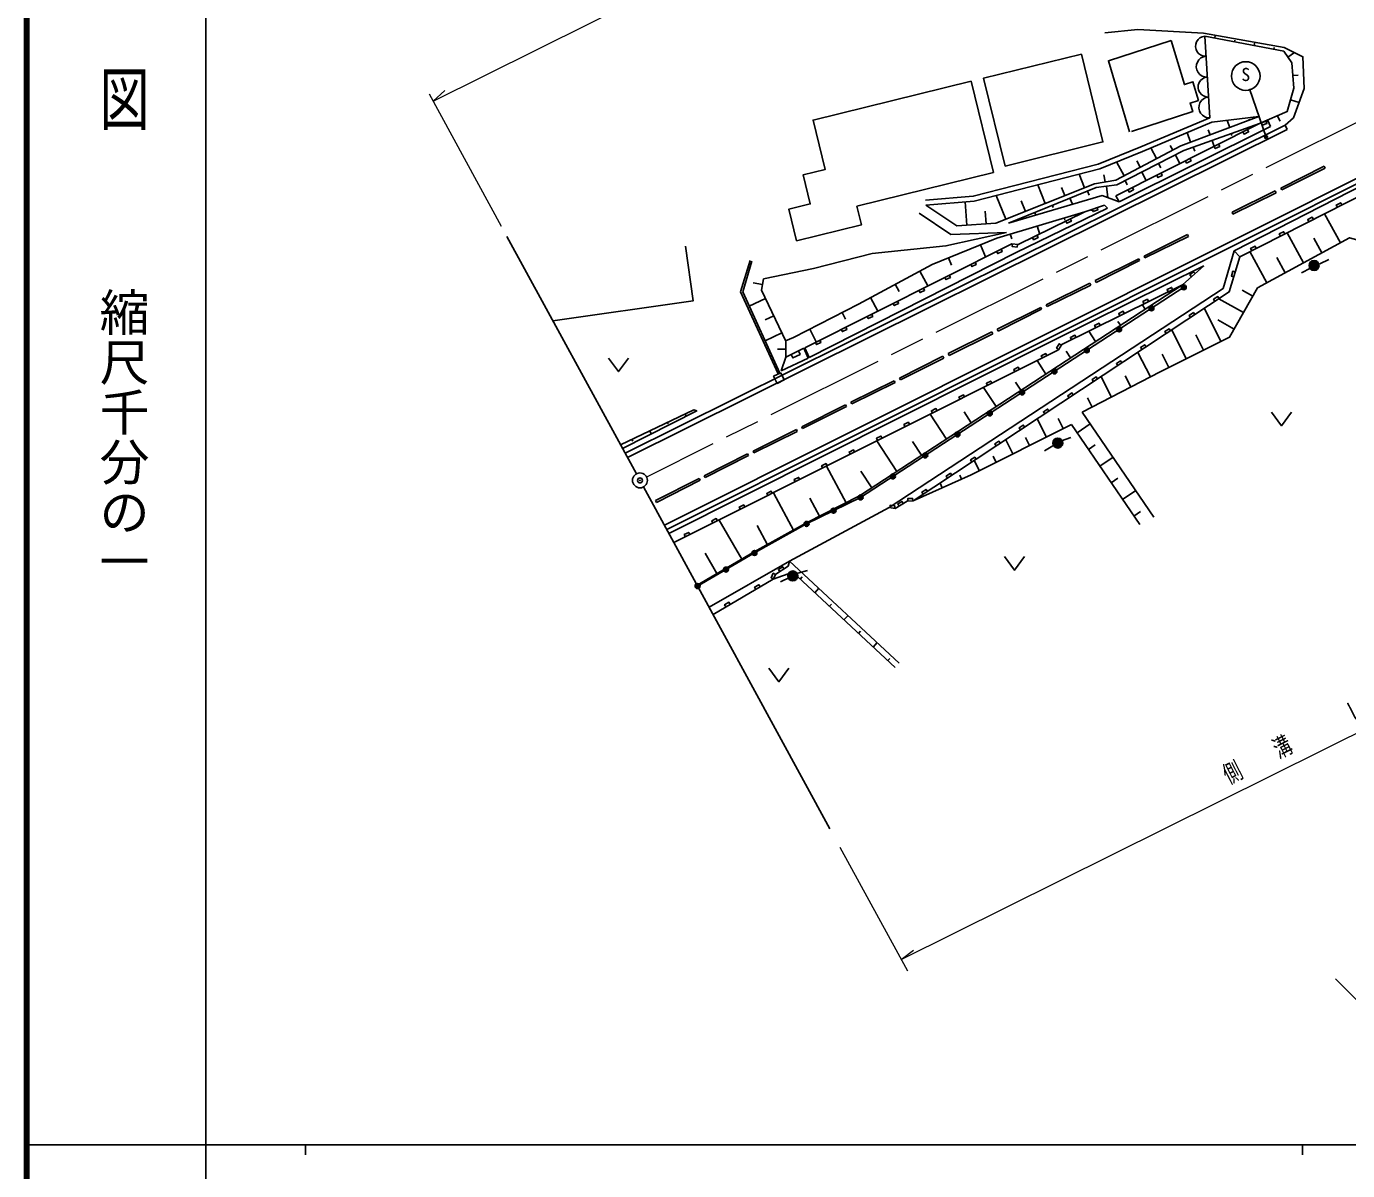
# Model space of a CAD drawing. Units: millimetres, scale not verified. Extents: x 40000 to 680000, y 20000 to 380000.
# Drawn here: x 40000 to 172526, y 202409 to 317171 of the extents above; entities that cross this region are included whole.
import ezdxf
from ezdxf.enums import TextEntityAlignment as Align

# ---------------------------------------------------------------- set-up
doc = ezdxf.new("R2010")
doc.units = ezdxf.units.MM
doc.header["$LTSCALE"] = 1000
doc.header["$PDMODE"] = 32
doc.header["$PDSIZE"] = 500
doc.linetypes.add('CHAIN', pattern=[18.5, 12, -1.5, 3.5, -1.5])
for name, color, linetype, lineweight in [('M-BGD', 7, 'Continuous', 25), ('M-BMK', 2, 'CHAIN', 13), ('M-BMK-SRVR', 3, 'Continuous', 25), ('M-STR-HTXT', 7, 'Continuous', 13), ('M-STR-STRC', 7, 'Continuous', 25), ('M-TTL', 2, 'Continuous', 140), ('M-TTL-BAND', 7, 'Continuous', 25)]:
    doc.layers.add(name, color=color, linetype=linetype, lineweight=lineweight)
doc.layers.add('M-OTRS', color=6, linetype='Continuous')
doc.styles.add('@ＭＳ ゴシック', font='')
doc.styles.add('ＭＳ ゴシック', font='')
doc.styles.get('@ＭＳ ゴシック').set_extended_font_data('@MS Gothic')
doc.styles.get('ＭＳ ゴシック').set_extended_font_data('MS Gothic')

msp = doc.modelspace()

# ---------------------------------------------------------------- linework, layer by layer
at = {"layer": 'M-BGD'}
for p, q in [((166122, 314696), (158208, 316179)), ((158208, 316179), (158723, 308014)), ((159197, 315994), (159254, 316299)), ((161176, 315623), (161206, 315784)), ((163154, 315252), (163218, 315593)), ((165133, 314882), (165166, 315061)), ((166528, 314102), (167188, 314553)), ((134761, 311681), (137020, 302519)), ((167039, 312236), (167579, 312280)), ((166812, 309803), (167676, 309557)), ((163638, 308126), (158916, 307553)), ((160700, 307029), (160435, 307737)), ((162658, 307761), (162614, 307879)), ((164530, 307731), (164803, 307123)), ((165506, 308186), (165749, 307664)), ((167106, 307988), (166255, 307272)), ((100058, 274367), (166255, 307272)), ((100298, 273928), (166478, 306825)), ((164803, 307123), (149607, 299584)), ((156782, 305566), (156426, 306521)), ((158741, 306297), (158550, 306810)), ((160843, 306414), (160906, 306235)), ((162744, 307091), (162786, 306972)), ((166478, 306825), (166255, 307272)), ((153360, 303908), (152777, 305009)), ((154988, 304769), (154738, 305243)), ((157041, 305059), (157189, 304643)), ((158942, 305737), (159154, 305141)), ((150103, 302185), (149358, 303592)), ((151731, 303046), (151400, 303673)), ((155250, 304290), (155705, 303403)), ((146140, 300995), (145596, 302357)), ((148208, 301572), (148087, 302293)), ((151887, 302566), (152330, 301702)), ((153569, 303428), (153793, 302990)), ((170176, 303144), (165836, 300964)), ((170265, 302965), (165926, 300785)), ((170176, 303144), (170265, 302965)), ((142188, 299415), (141439, 301289)), ((144164, 300205), (143841, 301014)), ((148340, 301142), (148486, 299994)), ((150206, 301704), (150425, 301278)), ((165926, 300785), (165836, 300964)), ((134321, 297240), (134162, 299574)), ((138235, 297834), (137281, 300220)), ((140211, 298624), (139786, 299689)), ((144671, 299938), (144919, 299329)), ((146433, 300653), (146592, 300262)), ((149284, 300167), (149607, 299584)), ((165278, 300673), (160933, 298528)), ((165366, 300493), (161022, 298348)), ((165278, 300673), (165366, 300493)), ((132745, 296300), (129546, 298434)), ((133346, 297173), (130234, 299248)), ((136272, 297373), (136185, 298644)), ((146162, 298579), (137329, 295937)), ((141148, 298508), (141254, 298247)), ((142910, 299223), (142998, 299005)), ((146797, 298838), (146851, 298660)), ((148454, 298951), (148149, 299253)), ((161022, 298348), (160933, 298528)), ((171803, 295469), (170220, 298381)), ((139387, 297792), (139404, 297749)), ((141387, 297181), (141660, 296288)), ((144092, 298010), (144174, 297742)), ((137329, 295937), (130861, 293302)), ((138329, 296499), (132745, 296300)), ((138682, 296352), (138835, 295850)), ((156465, 296290), (152112, 294132)), ((156554, 296111), (152201, 293953)), ((156465, 296290), (156554, 296111)), ((168108, 293460), (166466, 296481)), ((169956, 294465), (169149, 295948)), ((135712, 295278), (136214, 294048)), ((161164, 294647), (161709, 294072)), ((164413, 291451), (162712, 294580)), ((112584, 293698), (111634, 290535)), ((112775, 293640), (111847, 290550)), ((130861, 293302), (123450, 289301)), ((132478, 293961), (132781, 293219)), ((151574, 293865), (147206, 291678)), ((151664, 293687), (147296, 291499)), ((151574, 293865), (151664, 293687)), ((152201, 293953), (152112, 294132)), ((166260, 292456), (165425, 293993)), ((168796, 292920), (167917, 292444)), ((169731, 293369), (170635, 293797)), ((129626, 292635), (130430, 291146)), ((147296, 291499), (147206, 291678)), ((111634, 290535), (115393, 282311)), ((111847, 290550), (115575, 282394)), ((113841, 291297), (112899, 291455)), ((123558, 270081), (155964, 291263)), ((123672, 269923), (156089, 291002)), ((127155, 291302), (127537, 290594)), ((146670, 291410), (142288, 289244)), ((146758, 291230), (142376, 289064)), ((146670, 291410), (146758, 291230)), ((154718, 290448), (154669, 290523)), ((163024, 290122), (161954, 290724)), ((114151, 289872), (112511, 289098)), ((123450, 289301), (116958, 285962)), ((124685, 289968), (125409, 288627)), ((141750, 288978), (137377, 286794)), ((141750, 288978), (141839, 288799)), ((142376, 289064), (142288, 289244)), ((152225, 288819), (151933, 289266)), ((162093, 288469), (159626, 289858)), ((114961, 288157), (114092, 287747)), ((121827, 288467), (122161, 287816)), ((141839, 288799), (137467, 286615)), ((159825, 285554), (158162, 288890)), ((161162, 286816), (159505, 287749)), ((115771, 286442), (114088, 285648)), ((118581, 286797), (119233, 285529)), ((136841, 286526), (132474, 284349)), ((136930, 286347), (132563, 284170)), ((136841, 286526), (136930, 286347)), ((137467, 286615), (137377, 286794)), ((147239, 285560), (146558, 286603)), ((149732, 287190), (149489, 287562)), ((156339, 283816), (154888, 286726)), ((116958, 285962), (116156, 285632)), ((118513, 283956), (118067, 284943)), ((158082, 284685), (157304, 286247)), ((116175, 284799), (115329, 284800)), ((117975, 284893), (116174, 284013)), ((131937, 284082), (127581, 281906)), ((132026, 283903), (127671, 281727)), ((132026, 283903), (131937, 284082)), ((132474, 284349), (132563, 284170)), ((142254, 282302), (141375, 283646)), ((144747, 283931), (144308, 284601)), ((152748, 282010), (151481, 284474)), ((154596, 282947), (153924, 284295)), ((127045, 281637), (122700, 279481)), ((127134, 281458), (122789, 279302)), ((127134, 281458), (127045, 281637)), ((127581, 281906), (127671, 281727)), ((137268, 279043), (136015, 280960)), ((139761, 280672), (139228, 281488)), ((148843, 280000), (147795, 282037)), ((150795, 281005), (150217, 282130)), ((146890, 278996), (146421, 279907)), ((122163, 279214), (117773, 277004)), ((122253, 279035), (117863, 276826)), ((122253, 279035), (122163, 279214)), ((122700, 279481), (122789, 279302)), ((134775, 277413), (134055, 278515)), ((145913, 278493), (153105, 267962)), ((104297, 277454), (104360, 277322)), ((106074, 278304), (106182, 278079)), ((117773, 277004), (117863, 276826)), ((132282, 275784), (130655, 278274)), ((144827, 277250), (134762, 272178)), ((142311, 275982), (141392, 277805)), ((143989, 276827), (143479, 277837)), ((151671, 267228), (144827, 277250)), ((145398, 276414), (146718, 277316)), ((100742, 275753), (100824, 275583)), ((102519, 276604), (102664, 276301)), ((117237, 276734), (112884, 274571)), ((117326, 276555), (112973, 274392)), ((117326, 276555), (117237, 276734)), ((138956, 274291), (138236, 275719)), ((140633, 275136), (140224, 275949)), ((143828, 275610), (144770, 275947)), ((112884, 274571), (112973, 274392)), ((127297, 272525), (125295, 275588)), ((129790, 274155), (128882, 275543)), ((142972, 275110), (142108, 274607)), ((146538, 274744), (147198, 275195)), ((112347, 274304), (107990, 272097)), ((112438, 274126), (108080, 271918)), ((112438, 274126), (112347, 274304)), ((122239, 269379), (120273, 273071)), ((135601, 272601), (135081, 273633)), ((137278, 273446), (136968, 274061)), ((147679, 273074), (148999, 273975)), ((107484, 271834), (103118, 269604)), ((107575, 271656), (107484, 271834)), ((107990, 272097), (108080, 271918)), ((124804, 270896), (123710, 272570)), ((134762, 272178), (128956, 269585)), ((133794, 271746), (133616, 272146)), ((148820, 271403), (149480, 271854)), ((107575, 271656), (103209, 269426)), ((116963, 266570), (114928, 270392)), ((131859, 270881), (131645, 271362)), ((149960, 269733), (151280, 270634)), ((103118, 269604), (103209, 269426)), ((118256, 267273), (123672, 269923)), ((119601, 267975), (118601, 269853)), ((129924, 270017), (129888, 270097)), ((151101, 268063), (151761, 268513)), ((111758, 263739), (109481, 267662)), ((113032, 264356), (118256, 267273)), ((114325, 265166), (113290, 267109)), ((107324, 261040), (113032, 264356)), ((109261, 262290), (108078, 264328)), ((116544, 263540), (108472, 258933)), ((116399, 263022), (116544, 263540)), ((116544, 263540), (127549, 253320)), ((117381, 262316), (118340, 262597)), ((116534, 261903), (115631, 261474)), ((117611, 261735), (117814, 261953)), ((119078, 260373), (119484, 260810)), ((120544, 259011), (120747, 259230)), ((122010, 257649), (122416, 258086)), ((123477, 256287), (123680, 256506)), ((124943, 254925), (125349, 255363)), ((126410, 253564), (126613, 253782))]:
    msp.add_line(p, q, dxfattribs=at)
for points in [[(158065, 316511), (151498, 316865), (148179, 316532)], [(154830, 315768), (148534, 313729), (150662, 306582)], [(150848, 306638), (156988, 308626), (156733, 309481), (157571, 309752), (157012, 311622), (156152, 311344), (154830, 315768)], [(158065, 316511), (166170, 315067), (168040, 314122), (168179, 310939), (167106, 307988)], [(166122, 314696), (166934, 313508), (167143, 310964), (166481, 308642), (163694, 307430), (156091, 304721), (149365, 301273)], [(134761, 311681), (118917, 307775), (120137, 302829), (117910, 302280), (118630, 299360), (116475, 298829), (117253, 295673), (123769, 297279), (123311, 299140), (137020, 302519)], [(130193, 299747), (134973, 300143), (147502, 303363), (151775, 305104), (158723, 308014)], [(158916, 307553), (151963, 304641), (147659, 302887), (135056, 299648), (130234, 299248)], [(149284, 300167), (163694, 307430), (164530, 307731)], [(149288, 301754), (155803, 305200), (163638, 308126)], [(163877, 307496), (163962, 307261), (164432, 307430), (164347, 307665)], [(162030, 306591), (162142, 306368), (162589, 306593), (162476, 306816)], [(196817, 304475), (182391, 305274), (180314, 304927), (178302, 304360), (103991, 267153)], [(159148, 305138), (159260, 304915), (159707, 305140), (159594, 305363)], [(196790, 303975), (182418, 304771), (180423, 304438), (178483, 303892), (104230, 266714)], [(156266, 303686), (156378, 303462), (156825, 303688), (156712, 303911)], [(189204, 303862), (182546, 304353), (178538, 303540), (161164, 294647)], [(161709, 294072), (178891, 302772), (182646, 303523), (187572, 303113), (189204, 303862)], [(153384, 302233), (153496, 302010), (153943, 302235), (153830, 302458)], [(149288, 301754), (147128, 301390), (137247, 297439), (133346, 297173)], [(149365, 301273), (147314, 301011), (138506, 297435)], [(150501, 300780), (150614, 300557), (151060, 300782), (150948, 301006)], [(149607, 299584), (147899, 300209), (138506, 297435)], [(118067, 284943), (138843, 295367), (139466, 295286), (146162, 298579), (148149, 299253)], [(148454, 298951), (139289, 294500), (118513, 283956)], [(146919, 298835), (146999, 298599), (147473, 298759), (147392, 298996)], [(171954, 299260), (171841, 299483), (171395, 299257), (171508, 299034)], [(144264, 297645), (144374, 297421), (144823, 297642), (144712, 297866)], [(169091, 297810), (168978, 298033), (168532, 297807), (168645, 297584)], [(138329, 296500), (132238, 295154), (124842, 294384), (118950, 292906), (113936, 291865)], [(140916, 295999), (141026, 295775), (141475, 295995), (141364, 296219)], [(186574, 292150), (172727, 295971), (163489, 290949), (160697, 285989), (153725, 282512), (145913, 278493)], [(166227, 296360), (166114, 296583), (165668, 296357), (165781, 296134)], [(92816, 287653), (106881, 289643), (106106, 295121)], [(161164, 294647), (160046, 290899), (126553, 268901), (116544, 263540)], [(137321, 294604), (137434, 294380), (137880, 294604), (137768, 294828)], [(138907, 295359), (138874, 295111), (139370, 295046), (139403, 295294)], [(163363, 294910), (163250, 295133), (162804, 294907), (162917, 294684)], [(104442, 266326), (142987, 285668), (158120, 293171)], [(158120, 293171), (155964, 291263), (143848, 285261), (143513, 284718), (104951, 265392)], [(126553, 268901), (127136, 268820), (128361, 269561), (128956, 269585), (160647, 290533), (161709, 294072)], [(134724, 293301), (134836, 293077), (135283, 293301), (135171, 293525)], [(115709, 282632), (116174, 284013), (116176, 285585), (113746, 290730), (113936, 291865)], [(132127, 291998), (132239, 291774), (132686, 291998), (132574, 292222)], [(157229, 292383), (157063, 292570), (156689, 292239), (156855, 292051)], [(161249, 292542), (161010, 292613), (160866, 292135), (161106, 292063)], [(129530, 290695), (129642, 290471), (130089, 290695), (129977, 290919)], [(154977, 290774), (154866, 290998), (154418, 290776), (154529, 290552)], [(126933, 289392), (127045, 289168), (127492, 289392), (127380, 289616)], [(152554, 289573), (152443, 289798), (151995, 289576), (152106, 289352)], [(159636, 289865), (159499, 290073), (159081, 289798), (159219, 289589)], [(124336, 288089), (124448, 287865), (124895, 288089), (124783, 288313)], [(150130, 288373), (150019, 288597), (149571, 288375), (149682, 288151)], [(157199, 288253), (157061, 288462), (156644, 288186), (156782, 287978)], [(121739, 286786), (121851, 286562), (122298, 286786), (122186, 287010)], [(147707, 287173), (147596, 287397), (147148, 287175), (147259, 286951)], [(154761, 286642), (154623, 286851), (154206, 286575), (154344, 286366)], [(119142, 285483), (119254, 285259), (119701, 285483), (119589, 285707)], [(143812, 285202), (143599, 285334), (143337, 284908), (143549, 284777)], [(145284, 285972), (145173, 286196), (144725, 285974), (144836, 285750)], [(152323, 285031), (152185, 285239), (151768, 284963), (151906, 284755)], [(98394, 283903), (99397, 282545), (100394, 283907)], [(117975, 284893), (118406, 283903), (115709, 282632)], [(116715, 284278), (116891, 283918), (117610, 284269), (117434, 284629)], [(142359, 284140), (142247, 284363), (141800, 284139), (141912, 283916)], [(149886, 283419), (149748, 283628), (149331, 283352), (149468, 283144)], [(139605, 282759), (139493, 282983), (139046, 282759), (139158, 282535)], [(136850, 281379), (136738, 281602), (136291, 281378), (136403, 281155)], [(147448, 281808), (147310, 282016), (146893, 281741), (147031, 281532)], [(134096, 279998), (133984, 280222), (133537, 279998), (133649, 279774)], [(145010, 280196), (144872, 280405), (144455, 280129), (144593, 279921)], [(99601, 275207), (106963, 278730), (107235, 278611), (99795, 274850)], [(131342, 278618), (131230, 278842), (130783, 278618), (130895, 278394)], [(142572, 278585), (142435, 278794), (142017, 278518), (142155, 278309)], [(164885, 278472), (165887, 277114), (166885, 278475)], [(128587, 277238), (128475, 277461), (128028, 277237), (128140, 277014)], [(140135, 276974), (139997, 277182), (139580, 276907), (139718, 276698)], [(125833, 275857), (125721, 276081), (125274, 275857), (125386, 275633)], [(123078, 274477), (122966, 274700), (122519, 274476), (122631, 274253)], [(137697, 275362), (137559, 275571), (137142, 275295), (137280, 275087)], [(120324, 273096), (120212, 273320), (119765, 273096), (119877, 272872)], [(135259, 273751), (135121, 273960), (134704, 273684), (134842, 273475)], [(117570, 271716), (117457, 271939), (117010, 271715), (117123, 271492)], [(132822, 272140), (132684, 272348), (132267, 272073), (132404, 271864)], [(114815, 270335), (114703, 270559), (114256, 270335), (114368, 270111)], [(130384, 270528), (130246, 270737), (129829, 270461), (129967, 270253)], [(107272, 261135), (113006, 264464), (118253, 267390), (123558, 270081)], [(112061, 268955), (111949, 269179), (111502, 268954), (111614, 268731)], [(127092, 268826), (127126, 269074), (126631, 269143), (126597, 268895)], [(127962, 269320), (127833, 269534), (127405, 269275), (127534, 269061)], [(128908, 269583), (128899, 269833), (128399, 269813), (128409, 269563)], [(109306, 267575), (109194, 267798), (108747, 267574), (108859, 267351)], [(106552, 266194), (106440, 266418), (105993, 266194), (106105, 265970)], [(138114, 263990), (139116, 262631), (140114, 263992)], [(108873, 258198), (114894, 261714), (115164, 262247), (116399, 263022)], [(114894, 261714), (116878, 262416), (127143, 252883)], [(115993, 262767), (115860, 262979), (115437, 262713), (115570, 262502)], [(113605, 260961), (113478, 261177), (113047, 260925), (113173, 260709)], [(115142, 262203), (114919, 262317), (114693, 261871), (114916, 261758)], [(110594, 259203), (110468, 259419), (110036, 259167), (110162, 258951)], [(114480, 252797), (115481, 251438), (116480, 252798)]]:
    msp.add_lwpolyline(points, dxfattribs=at)
for points in [[(145819, 314399), (136018, 311983), (138191, 303165), (147992, 305582)], [(115661, 282430), (116011, 281718), (115300, 281368), (114949, 282081)]]:
    msp.add_lwpolyline(points, close=True, dxfattribs=at)
for centre, radius in [((169164, 293190), 500), ((169164, 293190), 440), ((169164, 293190), 380), ((169164, 293190), 320), ((169164, 293190), 260), ((169164, 293190), 200), ((169164, 293190), 140), ((169164, 293190), 80), ((169164, 293190), 20), ((156089, 291002), 250), ((156089, 291002), 220), ((156089, 291002), 190), ((156089, 291002), 160), ((156089, 291002), 130), ((156089, 291002), 100), ((156089, 291002), 70), ((156089, 291002), 40), ((156089, 291002), 10), ((152848, 288894), 250), ((152848, 288894), 220), ((152848, 288894), 190), ((152848, 288894), 160), ((152848, 288894), 130), ((152848, 288894), 100), ((152848, 288894), 70), ((152848, 288894), 40), ((152848, 288894), 10), ((149606, 286787), 250), ((149606, 286787), 220), ((149606, 286787), 190), ((149606, 286787), 160), ((149606, 286787), 130), ((149606, 286787), 100), ((149606, 286787), 70), ((149606, 286787), 40), ((149606, 286787), 10), ((146364, 284679), 250), ((146364, 284679), 220), ((146364, 284679), 190), ((146364, 284679), 160), ((146364, 284679), 130), ((146364, 284679), 100), ((146364, 284679), 70), ((146364, 284679), 40), ((146364, 284679), 10), ((143123, 282571), 250), ((143123, 282571), 220), ((143123, 282571), 190), ((143123, 282571), 160), ((143123, 282571), 130), ((143123, 282571), 100), ((143123, 282571), 70), ((143123, 282571), 40), ((143123, 282571), 10), ((139881, 280463), 250), ((139881, 280463), 220), ((139881, 280463), 190), ((139881, 280463), 160), ((139881, 280463), 130), ((139881, 280463), 100), ((139881, 280463), 70), ((139881, 280463), 40), ((139881, 280463), 10), ((136639, 278355), 250), ((136639, 278355), 220), ((136639, 278355), 190), ((136639, 278355), 160), ((136639, 278355), 130), ((136639, 278355), 100), ((136639, 278355), 70), ((136639, 278355), 40), ((136639, 278355), 10), ((133397, 276247), 250), ((133397, 276247), 220), ((133397, 276247), 190), ((133397, 276247), 160), ((133397, 276247), 130), ((133397, 276247), 100), ((133397, 276247), 70), ((133397, 276247), 40), ((133397, 276247), 10), ((143458, 275381), 500), ((143458, 275381), 440), ((143458, 275381), 380), ((143458, 275381), 320), ((130156, 274139), 250), ((130156, 274139), 220), ((130156, 274139), 190), ((143458, 275381), 260), ((143458, 275381), 200), ((143458, 275381), 140), ((143458, 275381), 80), ((143458, 275381), 20), ((130156, 274139), 160), ((130156, 274139), 130), ((130156, 274139), 100), ((130156, 274139), 70), ((130156, 274139), 40), ((130156, 274139), 10), ((126914, 272031), 250), ((126914, 272031), 220), ((126914, 272031), 190), ((126914, 272031), 160), ((126914, 272031), 130), ((126914, 272031), 100), ((126914, 272031), 70), ((126914, 272031), 40), ((126914, 272031), 10), ((123672, 269923), 250), ((123672, 269923), 220), ((123672, 269923), 190), ((123672, 269923), 160), ((123672, 269923), 130), ((123672, 269923), 100), ((123672, 269923), 70), ((123672, 269923), 40), ((123672, 269923), 10), ((120964, 268598), 250), ((120964, 268598), 220), ((120964, 268598), 190), ((120964, 268598), 160), ((120964, 268598), 130), ((120964, 268598), 100), ((120964, 268598), 70), ((120964, 268598), 40), ((120964, 268598), 10), ((118256, 267273), 250), ((118256, 267273), 220), ((118256, 267273), 190), ((118256, 267273), 160), ((118256, 267273), 130), ((118256, 267273), 100), ((118256, 267273), 70), ((118256, 267273), 40), ((118256, 267273), 10), ((113032, 264356), 250), ((113032, 264356), 220), ((113032, 264356), 190), ((113032, 264356), 160), ((113032, 264356), 130), ((113032, 264356), 100), ((113032, 264356), 70), ((113032, 264356), 40), ((113032, 264356), 10), ((110178, 262698), 250), ((110178, 262698), 220), ((110178, 262698), 190), ((110178, 262698), 160), ((110178, 262698), 130), ((110178, 262698), 100), ((110178, 262698), 70), ((110178, 262698), 40), ((110178, 262698), 10), ((116870, 262051), 500), ((116870, 262051), 440), ((116870, 262051), 380), ((107324, 261040), 250), ((107324, 261040), 220), ((107324, 261040), 190), ((107324, 261040), 160), ((107324, 261040), 130), ((107324, 261040), 100), ((107324, 261040), 70), ((107324, 261040), 40), ((116870, 262051), 320), ((116870, 262051), 260), ((116870, 262051), 200), ((116870, 262051), 140), ((116870, 262051), 80), ((116870, 262051), 20), ((107324, 261040), 10)]:
    msp.add_circle(centre, radius, dxfattribs=at)
for centre, radius in [((158271, 315181), 1000), ((158400, 313135), 1050), ((158529, 311089), 1000), ((158658, 309043), 1050)]:
    msp.add_arc(centre, radius, 93.60932, 273.60932, dxfattribs=at)
msp.add_open_spline([(140228, 332792), (144895, 331684), (149562, 330575), (154192, 329318), (157805, 328337), (161395, 327265), (165043, 326438), (169095, 325519), (173217, 324903), (177358, 324474), (181032, 324070), (184712, 323792), (188386, 323333), (193104, 322808), (197836, 322067), (202258, 320363), (205153, 319242), (207911, 317688), (210878, 316886), (213314, 316228), (215891, 316078), (218432, 315791), (221223, 315475), (223970, 314993), (226718, 314512)], degree=3, knots=[0, 0, 0, 0, 1, 1, 1, 2, 2, 2, 3, 3, 3, 4, 4, 4, 5, 5, 5, 6, 6, 6, 7, 7, 7, 8, 8, 8, 8], dxfattribs=at)
at = {"layer": 'M-BMK'}
msp.add_line((175071, 308350), (102217, 271973), dxfattribs=at)
at = {"layer": 'M-BMK-SRVR'}
for p, q in [((101187, 272297), (88207, 296107)), ((101905, 270980), (120596, 236694))]:
    msp.add_line(p, q, dxfattribs=at)
for radius in [750, 30]:
    msp.add_circle((101546, 271638), radius, dxfattribs=at)
at = {"layer": 'M-OTRS'}
msp.add_point((101546, 271638), dxfattribs=at)
at = {"layer": 'M-STR-HTXT'}
for p, q in [((80803, 309688), (148361, 343270)), ((87656, 297117), (80422, 310388)), ((80803, 309688), (81960, 310732)), ((127746, 223579), (214374, 266640)), ((121597, 234857), (128365, 222442)), ((127746, 223579), (128985, 224522)), ((176305, 216637), (171305, 221637))]:
    msp.add_line(p, q, dxfattribs=at)
at = {"layer": 'M-STR-STRC'}
msp.add_line((164358, 306070), (162690, 310919), dxfattribs=at)
for centre, radius in [((162312, 312195), 1440), ((164358, 306070), 150), ((164358, 306070), 90), ((164358, 306070), 30)]:
    msp.add_circle(centre, radius, dxfattribs=at)
at = {"layer": 'M-TTL'}
msp.add_line((40000, 380000), (40000, 20000), dxfattribs=at)
at = {"layer": 'M-TTL-BAND'}
for p, q in [((58000, 370000), (58000, 20000)), ((40000, 205000), (579000, 205000)), ((68000, 205000), (68000, 204000)), ((168000, 205000), (168000, 204000))]:
    msp.add_line(p, q, dxfattribs=at)

# ---------------------------------------------------------------- texts
at = {"layer": 'M-STR-HTXT', "insert": (160698, 240953), "char_height": 1833, "attachment_point": 7, "rotation": 27.2, "style": 'ＭＳ ゴシック'}
msp.add_mtext('\\T1.61;\\W0.7;側\u3000溝\u3000\u3000L=106.3', dxfattribs=at)
at = {"layer": 'M-STR-STRC', "style": 'ＭＳ ゴシック'}
msp.add_text('S', height=1320, dxfattribs=at).set_placement((161862, 311295), align=Align.BOTTOM_LEFT)
at = {"layer": 'M-TTL-BAND', "style": '@ＭＳ ゴシック', "width": 1.4}
msp.add_text('平  面  図', height=3666, rotation=270, dxfattribs=at).set_placement((49777, 306475), align=Align.MIDDLE_RIGHT)
at = {"layer": 'M-TTL-BAND', "style": '@ＭＳ ゴシック'}
msp.add_text('縮尺千分の一', height=3666, rotation=270, dxfattribs=at).set_placement((49777, 261030), align=Align.MIDDLE_RIGHT)

doc.saveas('drawing.dxf')
